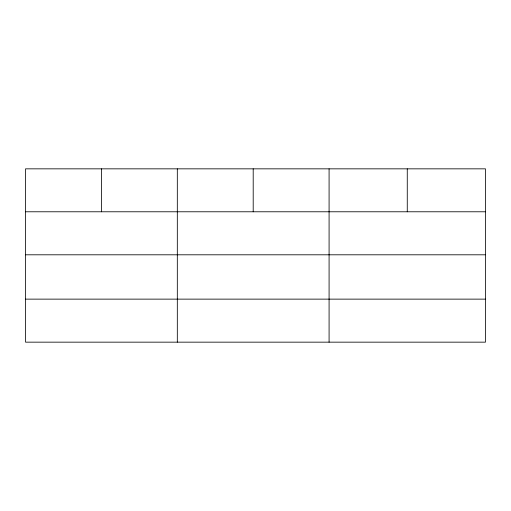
<?xml version="1.0" encoding="UTF-8"?>
<svg xmlns="http://www.w3.org/2000/svg" width="511" height="511" viewBox="0 0 511 511"><rect width="100%" height="100%" fill="white"/><g stroke="black" fill="none" stroke-linecap="round" stroke-linejoin="round"><path stroke-width="0.77" d="M485.45 254.804L485.45 168.841L25.55 168.841L25.55 342.159L485.45 342.159L485.45 254.804L25.55 254.804M25.55 211.778L485.45 211.778M25.55 299.133L485.45 299.133M407.267 168.841L407.267 211.778M329.084 168.841L329.084 342.159M253.201 168.841L253.201 211.778M177.317 168.841L177.317 342.159M101.434 168.841L101.434 211.778"/></g></svg>
